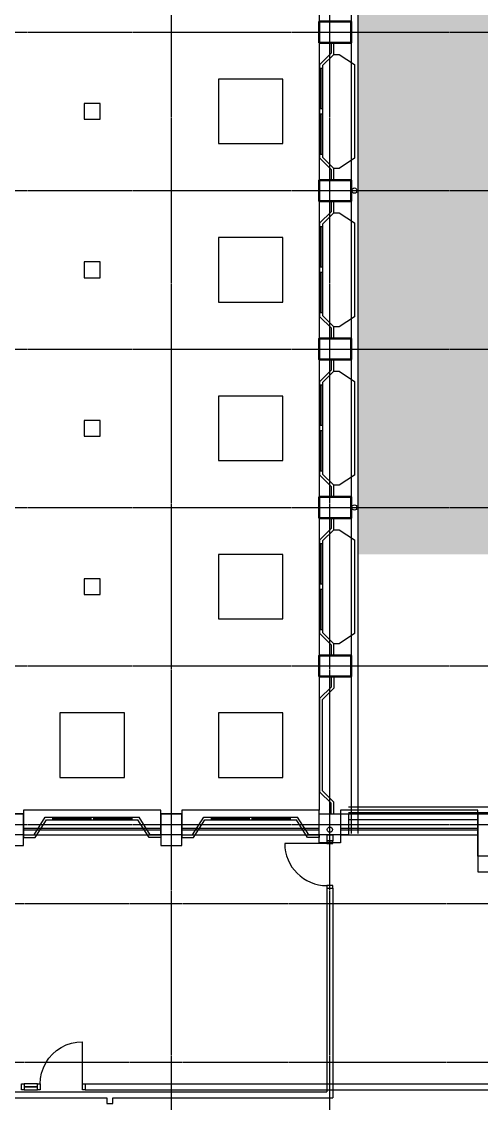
# Model space of a CAD drawing. Header units: millimetres. Extents: x -49883 to 71908, y -18440 to 67826.
# Drawn here: x 6632 to 15334, y 4493 to 24976 of the extents above; entities that cross this region are included whole.
import ezdxf

# ---------------------------------------------------------------- set-up
doc = ezdxf.new("R2010")
doc.units = ezdxf.units.MM
doc.linetypes.add('PCENTRE', pattern=[50.8, 31.75, -6.35, 6.35, -6.35])
doc.linetypes.add('PCENTRE2', pattern=[28.575, 19.05, -3.175, 3.175, -3.175])
for name, color, linetype in [('Boundaries_and_building_grids', 140, 'PCENTRE2'), ('Fourth Floor - Doors Windows and Openings', 1, 'Continuous'), ('Fourth Floor - Hatch', 1, 'Continuous'), ('Fourth Floor - Roofs', 2, 'Continuous'), ('Fourth Floor - Structural Members', 5, 'Continuous'), ('Fourth Floor - Walls', 3, 'Continuous'), ('Third Floor - Curtain Walls', 1, 'Continuous'), ('Third Floor - Doors Windows and Openings', 1, 'Continuous'), ('Third Floor - Railings', 2, 'Continuous'), ('Third Floor - Structural Members', 5, 'Continuous'), ('Third Floor - Walls', 3, 'Continuous')]:
    doc.layers.add(name, color=color, linetype=linetype)

msp = doc.modelspace()

# ---------------------------------------------------------------- hatches: boundary and pattern name
at = {"layer": 'Fourth Floor - Hatch', "linetype": 'Continuous'}
h = msp.add_hatch(dxfattribs=at)
h.set_pattern_fill('ANGLE', color=8, scale=45, style=0)
h.set_pattern_definition([(0, (0, 0), (0, 314.325), [228.6, -85.725]), (90, (0, 0), (-314.325, 2e-14), [228.6, -85.725])])
h.paths.add_polyline_path([(12994, 36886), (22717, 36886), (22717, 14886), (12994, 14886)])

# ---------------------------------------------------------------- linework, layer by layer
at = {"layer": 'Boundaries_and_building_grids', "color": 140, "linetype": 'PCENTRE', "lineweight": -3}
for p, q in [((9467, -11774), (9467, 60140)), ((12467, -11774), (12467, 60145)), ((-49883, 24776), (47817, 24776)), ((-49883, 21776), (47817, 21776)), ((-49883, 18776), (47817, 18776)), ((-49883, 15776), (47817, 15776)), ((-49883, 12776), (47817, 12776)), ((-49883, 9776), (47817, 9776)), ((-27283, 8276), (25217, 8276)), ((-27283, 5276), (25217, 5276))]:
    msp.add_line(p, q, dxfattribs=at)
at = {"layer": 'Fourth Floor - Doors Windows and Openings', "color": 1, "linetype": 'Continuous'}
for p, q in [((9267, 9695, 13800), (6667, 9695, 13800)), ((6667, 9675, 13800), (9267, 9675, 13800)), ((12267, 9695, 13800), (9667, 9695, 13800)), ((9667, 9675, 13800), (12267, 9675, 13800)), ((15267, 9695, 13800), (12667, 9695, 13800)), ((12667, 9675, 13800), (15267, 9675, 13800)), ((12412, 9416, 13800), (11612, 9416, 13800))]:
    msp.add_line(p, q, dxfattribs=at)
at = {"layer": 'Fourth Floor - Doors Windows and Openings', "color": 1, "linetype": 'Continuous', "elevation": 13800}
for points in [[(9267, 10046), (6667, 10046), (6667, 9576), (9267, 9576), (9267, 10046)], [(12267, 10046), (9667, 10046), (9667, 9576), (12267, 9576), (12267, 10046)], [(15267, 10046), (12667, 10046), (12667, 9576), (15267, 9576), (15267, 10046)], [(12522, 9416), (12522, 9466), (12412, 9466), (12412, 9416), (12522, 9416)], [(12522, 8566), (12522, 8616), (12412, 8616), (12412, 8566), (12522, 8566)]]:
    msp.add_lwpolyline(points, dxfattribs=at)
at = {"layer": 'Fourth Floor - Doors Windows and Openings', "color": 1, "linetype": 'Continuous'}
msp.add_arc((12412, 9416, 13800), 800, 180, 270, dxfattribs=at)
at = {"layer": 'Fourth Floor - Roofs', "color": 1, "linetype": 'Continuous', "lineweight": -3}
for p, q in [((12867, 37176, 13800), (12867, 9601, 13800)), ((12994, 37176, 13800), (12994, 9601, 13800)), ((23507, 10101, 13800), (12817, 10101, 13800)), ((12817, 10001, 13800), (23607, 10001, 13800))]:
    msp.add_line(p, q, dxfattribs=at)
at = {"layer": 'Fourth Floor - Roofs', "color": 1, "linetype": 'Continuous'}
msp.add_line((12267, 36576, 13800), (12267, 10046, 13800), dxfattribs=at)
at = {"layer": 'Fourth Floor - Roofs', "color": 1, "linetype": 'Continuous', "lineweight": -3, "elevation": 13800}
for points in [[(10357, 23886), (10357, 22666), (11577, 22666), (11577, 23886)], [(7817, 23426), (7817, 23126), (8117, 23126), (8117, 23426)], [(10357, 20886), (10357, 19666), (11577, 19666), (11577, 20886)], [(7817, 20426), (7817, 20126), (8117, 20126), (8117, 20426)], [(10357, 17886), (10357, 16666), (11577, 16666), (11577, 17886)], [(7817, 17426), (7817, 17126), (8117, 17126), (8117, 17426)], [(10357, 14886), (10357, 13666), (11577, 13666), (11577, 14886)], [(7817, 14426), (7817, 14126), (8117, 14126), (8117, 14426)], [(7357, 11886), (7357, 10666), (8577, 10666), (8577, 11886)], [(10357, 11886), (10357, 10666), (11577, 10666), (11577, 11886)]]:
    msp.add_lwpolyline(points, close=True, dxfattribs=at)
at = {"layer": 'Fourth Floor - Roofs', "color": 1, "linetype": 'Continuous', "lineweight": -3}
for centre in [(12931, 21776, 13800), (12931, 15776, 13800)]:
    msp.add_circle(centre, 50, dxfattribs=at)
at = {"layer": 'Fourth Floor - Structural Members', "color": 8, "linetype": 'Continuous', "lineweight": 50, "elevation": 13800}
for points in [[(12867, 24976), (12867, 24576), (12267, 24576), (12267, 24976)], [(12867, 21576), (12867, 21976), (12267, 21976), (12267, 21576)], [(12867, 18976), (12867, 18576), (12267, 18576), (12267, 18976)], [(12867, 15576), (12867, 15976), (12267, 15976), (12267, 15576)], [(12867, 12576), (12867, 12976), (12267, 12976), (12267, 12576)]]:
    msp.add_lwpolyline(points, close=True, dxfattribs=at)
at = {"layer": 'Fourth Floor - Structural Members', "color": 5, "linetype": 'Continuous', "lineweight": -3, "elevation": 13800}
for points in [[(6667, 9576), (6267, 9576), (6267, 9976), (6667, 9976), (6667, 9576)], [(9667, 9576), (9267, 9576), (9267, 9976), (9667, 9976), (9667, 9576)], [(12667, 9576), (12267, 9576), (12267, 9976), (12667, 9976), (12667, 9576)], [(15267, 9976), (15667, 9976), (15667, 9176), (15267, 9176), (15267, 9976)]]:
    msp.add_lwpolyline(points, dxfattribs=at)
at = {"layer": 'Fourth Floor - Structural Members', "color": 5, "linetype": 'Continuous', "lineweight": -3}
msp.add_circle((12467, 9676, 13800), 50, dxfattribs=at)
at = {"layer": 'Fourth Floor - Walls', "color": 2, "linetype": 'Continuous'}
for p, q in [((12412, 9576, 13800), (12522, 9576, 13800)), ((12412, 9576, 13800), (12412, 9466, 13800)), ((12412, 9466, 13800), (12522, 9466, 13800)), ((12522, 9576, 13800), (12522, 9466, 13800)), ((12412, 8566, 13800), (12522, 8566, 13800)), ((12412, 8566, 13800), (12412, 4711, 13800)), ((12522, 8566, 13800), (12522, 4601, 13800)), ((2627, 4711, 13800), (12412, 4711, 13800)), ((6467, 4601, 13800), (8247, 4601, 13800)), ((8357, 4601, 13800), (12522, 4601, 13800))]:
    msp.add_line(p, q, dxfattribs=at)
at = {"layer": 'Fourth Floor - Walls', "color": 2}
for p, q in [((8247, 4601, 13800), (8247, 4493, 13800)), ((8357, 4493, 13800), (8357, 4601, 13800)), ((8247, 4493, 13800), (8357, 4493, 13800))]:
    msp.add_line(p, q, dxfattribs=at)
at = {"layer": 'Third Floor - Curtain Walls', "color": 3, "linetype": 'Continuous'}
msp.add_line((12412, 9426, 10350), (12522, 9426, 10350), dxfattribs=at)
at = {"layer": 'Third Floor - Doors Windows and Openings'}
for p, q in [((7295, 5495, 10350), (7382, 5554, 10350)), ((7382, 5554, 10350), (7476, 5600, 10350)), ((7476, 5600, 10350), (7575, 5633, 10350)), ((7575, 5633, 10350), (7678, 5654, 10350)), ((7678, 5654, 10350), (7782, 5661, 10350)), ((7089, 5261, 10350), (7148, 5348, 10350)), ((7148, 5348, 10350), (7217, 5426, 10350)), ((7217, 5426, 10350), (7295, 5495, 10350)), ((7009, 5068, 10350), (7043, 5167, 10350)), ((7043, 5167, 10350), (7089, 5261, 10350)), ((6982, 4861, 10350), (6989, 4965, 10350)), ((6989, 4965, 10350), (7009, 5068, 10350))]:
    msp.add_line(p, q, dxfattribs=at)
at = {"layer": 'Third Floor - Doors Windows and Openings', "linetype": 'Continuous'}
for p, q in [((7782, 4861, 10350), (7782, 5661, 10350)), ((6932, 4861, 10350), (6682, 4861, 10350)), ((6682, 4811, 10350), (6932, 4811, 10350)), ((6932, 4801, 10350), (6682, 4801, 10350)), ((6682, 4751, 10350), (6932, 4751, 10350))]:
    msp.add_line(p, q, dxfattribs=at)
at = {"layer": 'Third Floor - Doors Windows and Openings', "linetype": 'Continuous', "elevation": 10350}
for points in [[(6682, 4861), (6682, 4751), (6632, 4751), (6632, 4861), (6682, 4861)], [(6982, 4861), (6982, 4751), (6932, 4751), (6932, 4861), (6982, 4861)], [(7832, 4861), (7832, 4751), (7782, 4751), (7782, 4861), (7832, 4861)]]:
    msp.add_lwpolyline(points, dxfattribs=at)
at = {"layer": 'Third Floor - Railings', "linetype": 'Continuous'}
for p, q in [((12492, 24376, 10350), (12280, 24164, 10350)), ((12492, 24576, 10350), (12492, 24376, 10350)), ((12542, 24355, 10350), (12542, 24576, 10350)), ((12542, 24355, 10350), (12330, 24143, 10350)), ((12280, 22388, 10350), (12280, 24164, 10350)), ((12330, 24090, 10350), (12280, 24090, 10350)), ((12305, 23326, 10350), (12305, 24090, 10350)), ((12330, 24143, 10350), (12330, 22409, 10350)), ((12330, 23326, 10350), (12280, 23326, 10350)), ((12330, 23226, 10350), (12280, 23226, 10350)), ((12305, 22461, 10350), (12305, 23226, 10350)), ((12330, 22461, 10350), (12280, 22461, 10350)), ((12492, 22176, 10350), (12280, 22388, 10350)), ((12542, 22196, 10350), (12330, 22409, 10350)), ((12492, 22176, 10350), (12492, 21976, 10350)), ((12542, 21976, 10350), (12542, 22196, 10350)), ((12492, 21576, 10350), (12492, 21376, 10350)), ((12542, 21355, 10350), (12542, 21576, 10350)), ((12492, 21376, 10350), (12280, 21164, 10350)), ((12542, 21355, 10350), (12330, 21143, 10350)), ((12280, 19388, 10350), (12280, 21164, 10350)), ((12330, 21143, 10350), (12330, 19409, 10350)), ((12330, 21090, 10350), (12280, 21090, 10350)), ((12305, 20326, 10350), (12305, 21090, 10350)), ((12330, 20326, 10350), (12280, 20326, 10350)), ((12330, 20226, 10350), (12280, 20226, 10350)), ((12305, 19461, 10350), (12305, 20226, 10350)), ((12330, 19461, 10350), (12280, 19461, 10350)), ((12492, 19176, 10350), (12280, 19388, 10350)), ((12542, 19196, 10350), (12330, 19409, 10350)), ((12492, 19176, 10350), (12492, 18976, 10350)), ((12542, 18976, 10350), (12542, 19196, 10350)), ((12492, 18576, 10350), (12492, 18376, 10350)), ((12542, 18355, 10350), (12542, 18576, 10350)), ((12492, 18376, 10350), (12280, 18164, 10350)), ((12542, 18355, 10350), (12330, 18143, 10350)), ((12280, 16388, 10350), (12280, 18164, 10350)), ((12330, 18090, 10350), (12280, 18090, 10350)), ((12305, 17326, 10350), (12305, 18090, 10350)), ((12330, 18143, 10350), (12330, 16409, 10350)), ((12330, 17326, 10350), (12280, 17326, 10350)), ((12330, 17226, 10350), (12280, 17226, 10350)), ((12305, 16461, 10350), (12305, 17226, 10350)), ((12330, 16461, 10350), (12280, 16461, 10350)), ((12492, 16176, 10350), (12280, 16388, 10350)), ((12542, 16196, 10350), (12330, 16409, 10350)), ((12542, 15976, 10350), (12542, 16196, 10350)), ((12492, 16176, 10350), (12492, 15976, 10350)), ((12492, 15576, 10350), (12492, 15376, 10350)), ((12542, 15355, 10350), (12542, 15576, 10350)), ((12492, 15376, 10350), (12280, 15164, 10350)), ((12280, 13388, 10350), (12280, 15164, 10350)), ((12542, 15355, 10350), (12330, 15143, 10350)), ((12330, 15090, 10350), (12280, 15090, 10350)), ((12305, 14326, 10350), (12305, 15090, 10350)), ((12330, 15143, 10350), (12330, 13409, 10350)), ((12330, 14326, 10350), (12280, 14326, 10350)), ((12330, 14226, 10350), (12280, 14226, 10350)), ((12305, 13461, 10350), (12305, 14226, 10350)), ((12330, 13461, 10350), (12280, 13461, 10350)), ((12492, 13176, 10350), (12280, 13388, 10350)), ((12542, 13196, 10350), (12330, 13409, 10350)), ((12492, 13176, 10350), (12492, 12976, 10350)), ((12542, 12976, 10350), (12542, 13196, 10350)), ((12492, 12576, 10350), (12492, 12376, 10350)), ((12542, 12576, 10350), (12542, 12355, 10350)), ((12492, 12376, 10350), (12280, 12164, 10350)), ((12542, 12355, 10350), (12330, 12143, 10350)), ((12280, 10388, 10350), (12280, 12164, 10350)), ((12330, 10409, 10350), (12330, 12143, 10350)), ((12492, 10176, 10350), (12280, 10388, 10350)), ((12542, 10196, 10350), (12330, 10409, 10350)), ((12492, 9976, 10350), (12492, 10176, 10350)), ((12542, 9976, 10350), (12542, 10196, 10350)), ((6867, 9576, 10350), (7079, 9913, 10350)), ((6888, 9526, 10350), (7100, 9863, 10350)), ((7079, 9913, 10350), (8855, 9913, 10350)), ((7100, 9863, 10350), (8834, 9863, 10350)), ((7217, 9913, 10350), (7217, 9863, 10350)), ((7217, 9888, 10350), (7942, 9888, 10350)), ((7942, 9913, 10350), (7942, 9863, 10350)), ((7992, 9913, 10350), (7992, 9863, 10350)), ((7992, 9888, 10350), (8717, 9888, 10350)), ((8717, 9913, 10350), (8717, 9863, 10350)), ((9046, 9526, 10350), (8834, 9863, 10350)), ((9067, 9576, 10350), (8855, 9913, 10350)), ((9867, 9576, 10350), (10079, 9913, 10350)), ((9888, 9526, 10350), (10100, 9863, 10350)), ((10079, 9913, 10350), (11855, 9913, 10350)), ((10100, 9863, 10350), (11834, 9863, 10350)), ((10217, 9913, 10350), (10217, 9863, 10350)), ((10217, 9888, 10350), (10942, 9888, 10350)), ((10942, 9913, 10350), (10942, 9863, 10350)), ((10992, 9913, 10350), (10992, 9863, 10350)), ((10992, 9888, 10350), (11717, 9888, 10350)), ((11717, 9913, 10350), (11717, 9863, 10350)), ((12046, 9526, 10350), (11834, 9863, 10350)), ((12067, 9576, 10350), (11855, 9913, 10350)), ((6667, 9576, 10350), (6867, 9576, 10350)), ((6667, 9576, 10350), (6667, 9526, 10350)), ((6667, 9526, 10350), (6888, 9526, 10350)), ((9267, 9526, 10350), (9046, 9526, 10350)), ((9267, 9576, 10350), (9067, 9576, 10350)), ((9267, 9576, 10350), (9267, 9526, 10350)), ((9667, 9576, 10350), (9867, 9576, 10350)), ((9667, 9576, 10350), (9667, 9526, 10350)), ((9667, 9526, 10350), (9888, 9526, 10350)), ((12267, 9526, 10350), (12046, 9526, 10350)), ((12267, 9576, 10350), (12067, 9576, 10350)), ((12267, 9576, 10350), (12267, 9526, 10350))]:
    msp.add_line(p, q, dxfattribs=at)
at = {"layer": 'Third Floor - Railings', "linetype": 'Continuous', "elevation": 10350}
for points in [[(12542, 24355), (12642, 24355), (12930, 24164), (12930, 22388), (12642, 22196), (12542, 22196)], [(12542, 21355), (12642, 21355), (12930, 21164), (12930, 19388), (12642, 19196), (12542, 19196)], [(12542, 18355), (12642, 18355), (12930, 18164), (12930, 16388), (12642, 16196), (12542, 16196)], [(12542, 15355), (12642, 15355), (12930, 15164), (12930, 13388), (12642, 13196), (12542, 13196)]]:
    msp.add_lwpolyline(points, dxfattribs=at)
at = {"layer": 'Third Floor - Structural Members', "color": 5, "linetype": 'Continuous', "elevation": 10350}
for points in [[(12867, 24976), (12867, 24576), (12267, 24576), (12267, 24976)], [(12867, 21576), (12867, 21976), (12267, 21976), (12267, 21576)], [(12867, 18976), (12867, 18576), (12267, 18576), (12267, 18976)], [(12867, 15576), (12867, 15976), (12267, 15976), (12267, 15576)], [(12867, 12576), (12867, 12976), (12267, 12976), (12267, 12576)], [(6667, 9376), (6667, 9976), (6267, 9976), (6267, 9376)], [(9667, 9376), (9667, 9976), (9267, 9976), (9267, 9376)], [(12817, 9576), (12667, 9576), (12667, 9426), (12267, 9426), (12267, 9976), (12817, 9976)], [(15267, 8876), (15667, 8876), (15667, 9976), (15267, 9976)]]:
    msp.add_lwpolyline(points, close=True, dxfattribs=at)
msp.add_lwpolyline([(9412, 9376), (9522, 9376)], dxfattribs=at)
at = {"layer": 'Third Floor - Structural Members', "color": 5, "linetype": 'Continuous', "lineweight": -3}
msp.add_circle((12467, 9676, 10350), 50, dxfattribs=at)
at = {"layer": 'Third Floor - Walls', "color": 2, "linetype": 'Continuous'}
for p, q in [((12817, 9976, 10350), (15267, 9976, 10350)), ((12817, 9976, 10350), (12817, 9866, 10350)), ((12817, 9866, 10350), (15267, 9866, 10350)), ((15267, 9976, 10350), (15267, 9866, 10350)), ((7832, 4861, 10350), (9412, 4861, 10350)), ((7832, 4861, 10350), (7832, 4751, 10350)), ((7832, 4751, 10350), (9632, 4751, 10350)), ((9412, 4861, 10350), (9632, 4861, 10350)), ((9632, 4861, 10350), (15557, 4861, 10350)), ((9632, 4751, 10350), (15667, 4751, 10350))]:
    msp.add_line(p, q, dxfattribs=at)

doc.saveas('drawing.dxf')
